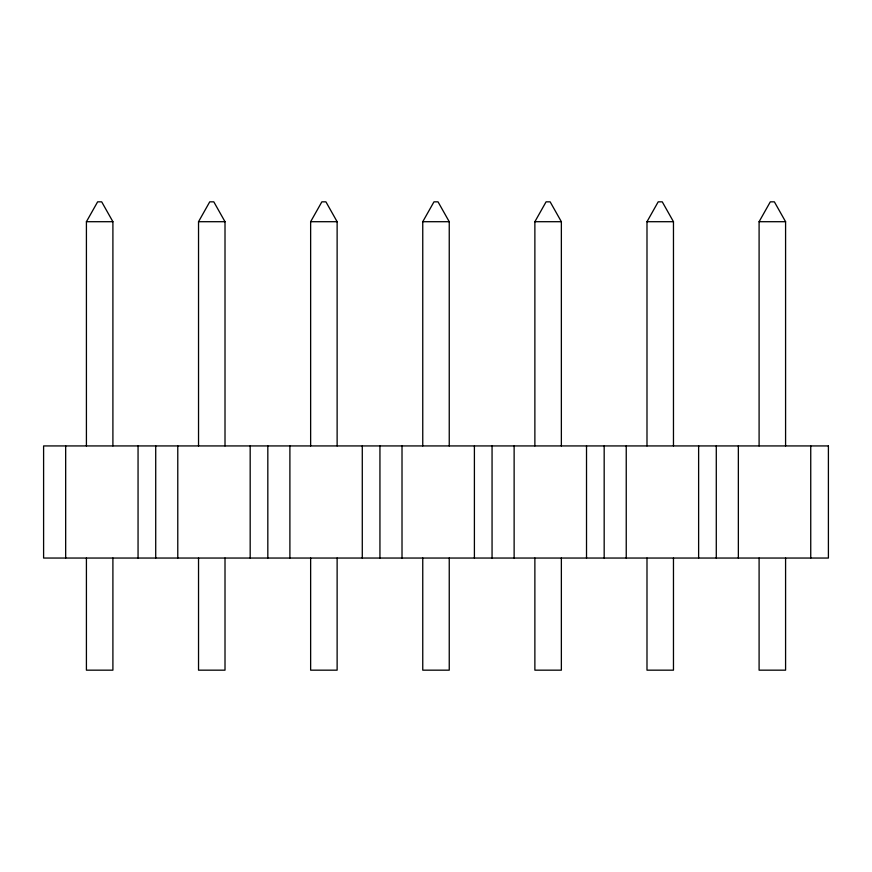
<?xml version="1.0" encoding="UTF-8"?>
<svg xmlns="http://www.w3.org/2000/svg" width="872" height="872" viewBox="0 0 872 872"><rect width="100%" height="100%" fill="white"/><g stroke="black" fill="none" stroke-linecap="round" stroke-linejoin="round"><path stroke-width="1.31" d="M86.415 445.93L86.415 221.706L97.631 201.835L101.686 201.835L112.902 221.706L112.902 445.93M198.533 445.93L198.533 221.706L209.738 201.835L213.804 201.835L225.009 221.706L225.009 445.93M310.639 445.93L310.639 221.706L321.855 201.835L325.921 201.835L337.126 221.706L337.126 445.93M422.757 445.93L422.757 221.706L433.973 201.835L438.027 201.835L449.243 221.706L449.243 445.93M534.874 445.93L534.874 221.706L546.079 201.835L550.145 201.835L561.361 221.706L561.361 445.93M646.991 445.93L646.991 221.706L658.197 201.835L662.262 201.835L673.467 221.706L673.467 445.93M759.098 445.93L759.098 221.706L770.314 201.835L774.369 201.835L785.585 221.706L785.585 445.93M86.415 221.706L112.902 221.706M198.533 221.706L225.009 221.706M310.639 221.706L337.126 221.706M422.757 221.706L449.243 221.706M534.874 221.706L561.361 221.706M646.991 221.706L673.467 221.706M759.098 221.706L785.585 221.706M810.742 445.93L810.742 558.047M785.585 558.047L785.585 670.165L759.098 670.165L759.098 558.047M738.355 445.93L738.355 558.047M716.283 445.93L716.283 558.047M698.625 445.93L698.625 558.047M673.467 558.047L673.467 670.165L646.991 670.165L646.991 558.047M626.238 445.93L626.238 558.047M604.176 445.93L604.176 558.047M586.518 445.93L586.518 558.047M561.361 558.047L561.361 670.165L534.874 670.165L534.874 558.047M514.131 445.93L514.131 558.047M492.059 445.93L492.059 558.047M474.401 445.93L474.401 558.047M449.243 558.047L449.243 670.165L422.757 670.165L422.757 558.047M402.014 445.93L402.014 558.047M379.941 445.93L379.941 558.047M362.283 445.93L362.283 558.047M337.126 558.047L337.126 670.165L310.639 670.165L310.639 558.047M289.896 445.93L289.896 558.047M267.824 445.93L267.824 558.047M250.177 445.93L250.177 558.047M225.009 558.047L225.009 670.165L198.533 670.165L198.533 558.047M177.779 445.93L177.779 558.047M155.717 445.93L155.717 558.047M138.059 445.93L138.059 558.047M112.902 558.047L112.902 670.165L86.415 670.165L86.415 558.047M65.672 445.93L65.672 558.047M828.4 445.93L43.6 445.93L43.6 558.047L828.4 558.047L828.4 445.93"/></g></svg>
